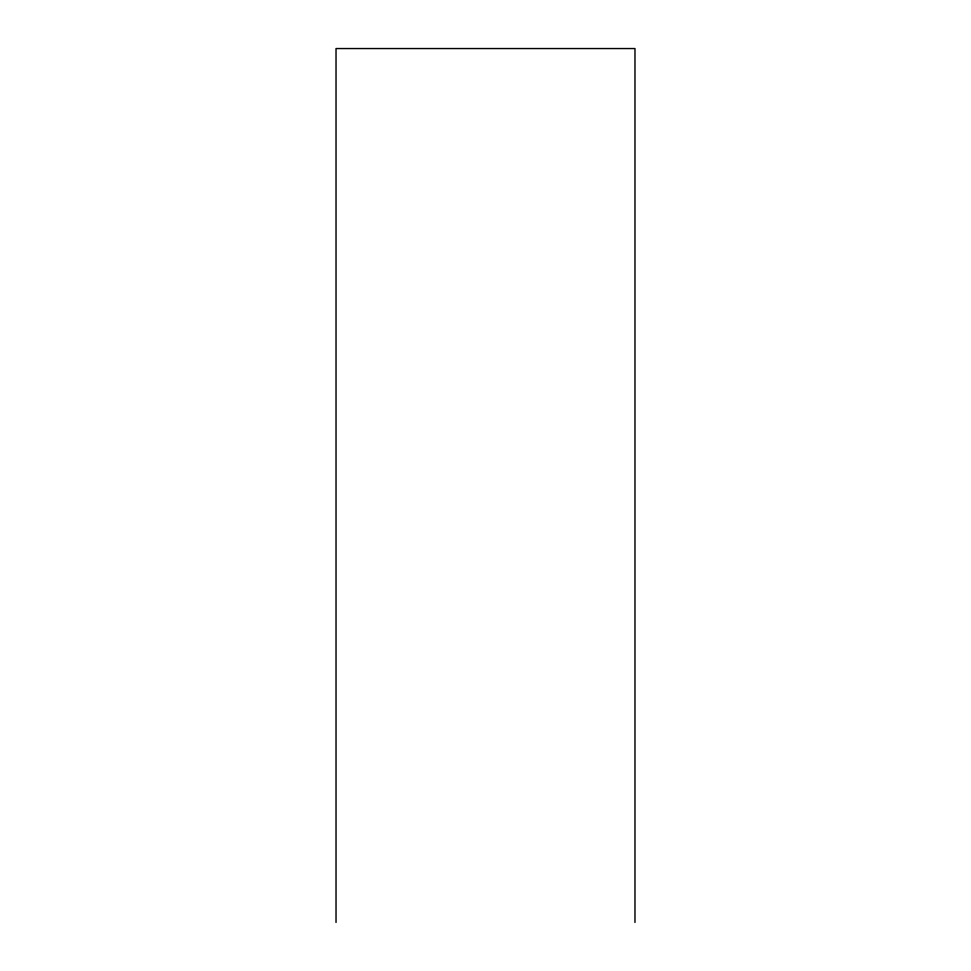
<?xml version="1.0" encoding="UTF-8"?>
<svg xmlns="http://www.w3.org/2000/svg" width="971" height="971" viewBox="0 0 971 971"><rect width="100%" height="100%" fill="white"/><g stroke="black" fill="none" stroke-linecap="round" stroke-linejoin="round"><path stroke-width="1.46" d="M634.973 922.45L634.973 48.55L336.027 48.55L336.027 922.45"/></g></svg>
